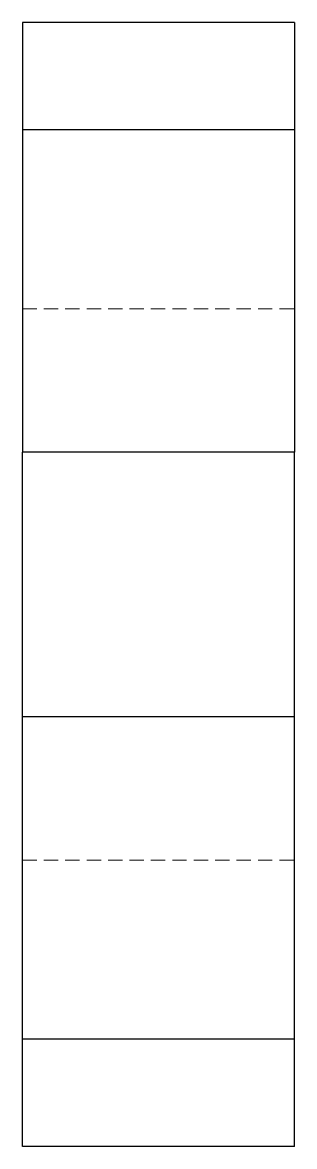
# Model space of a CAD drawing. Header units: millimetres. Extents: x 67 to 235, y 7 to 170.
# Drawn here: x 210.9 to 235.1, y 7 to 107 of the extents above.
import ezdxf

# ---------------------------------------------------------------- set-up
doc = ezdxf.new("R2010")
doc.units = ezdxf.units.MM
doc.linetypes.add('HIDDEN', pattern=[1.905, 1.27, -0.635])

msp = doc.modelspace()

# ---------------------------------------------------------------- linework, layer by layer
at = {"color": 7, "linetype": 'Continuous', "lineweight": 25}
for p, q in [((210.9, 107), (210.9, 97.45)), ((235.1, 107), (210.9, 107)), ((235.1, 107), (235.1, 97.45)), ((235.1, 97.45), (210.9, 97.45)), ((210.9, 97.45), (210.9, 68.78)), ((235.1, 97.45), (235.1, 68.78)), ((210.9, 45.22), (210.9, 68.78)), ((235.1, 68.78), (210.9, 68.78)), ((235.1, 45.22), (235.1, 68.78)), ((235.1, 45.22), (210.9, 45.22)), ((210.9, 16.55), (210.9, 45.22)), ((235.1, 16.55), (235.1, 45.22)), ((210.9, 7), (210.9, 16.55)), ((235.1, 16.55), (210.9, 16.55)), ((235.1, 7), (235.1, 16.55)), ((235.1, 7), (210.9, 7))]:
    msp.add_line(p, q, dxfattribs=at)
at = {"color": 7, "linetype": 'HIDDEN', "lineweight": 18}
for p, q in [((210.9, 81.52), (235.1, 81.52)), ((210.9, 32.48), (235.1, 32.48))]:
    msp.add_line(p, q, dxfattribs=at)

doc.saveas('drawing.dxf')
